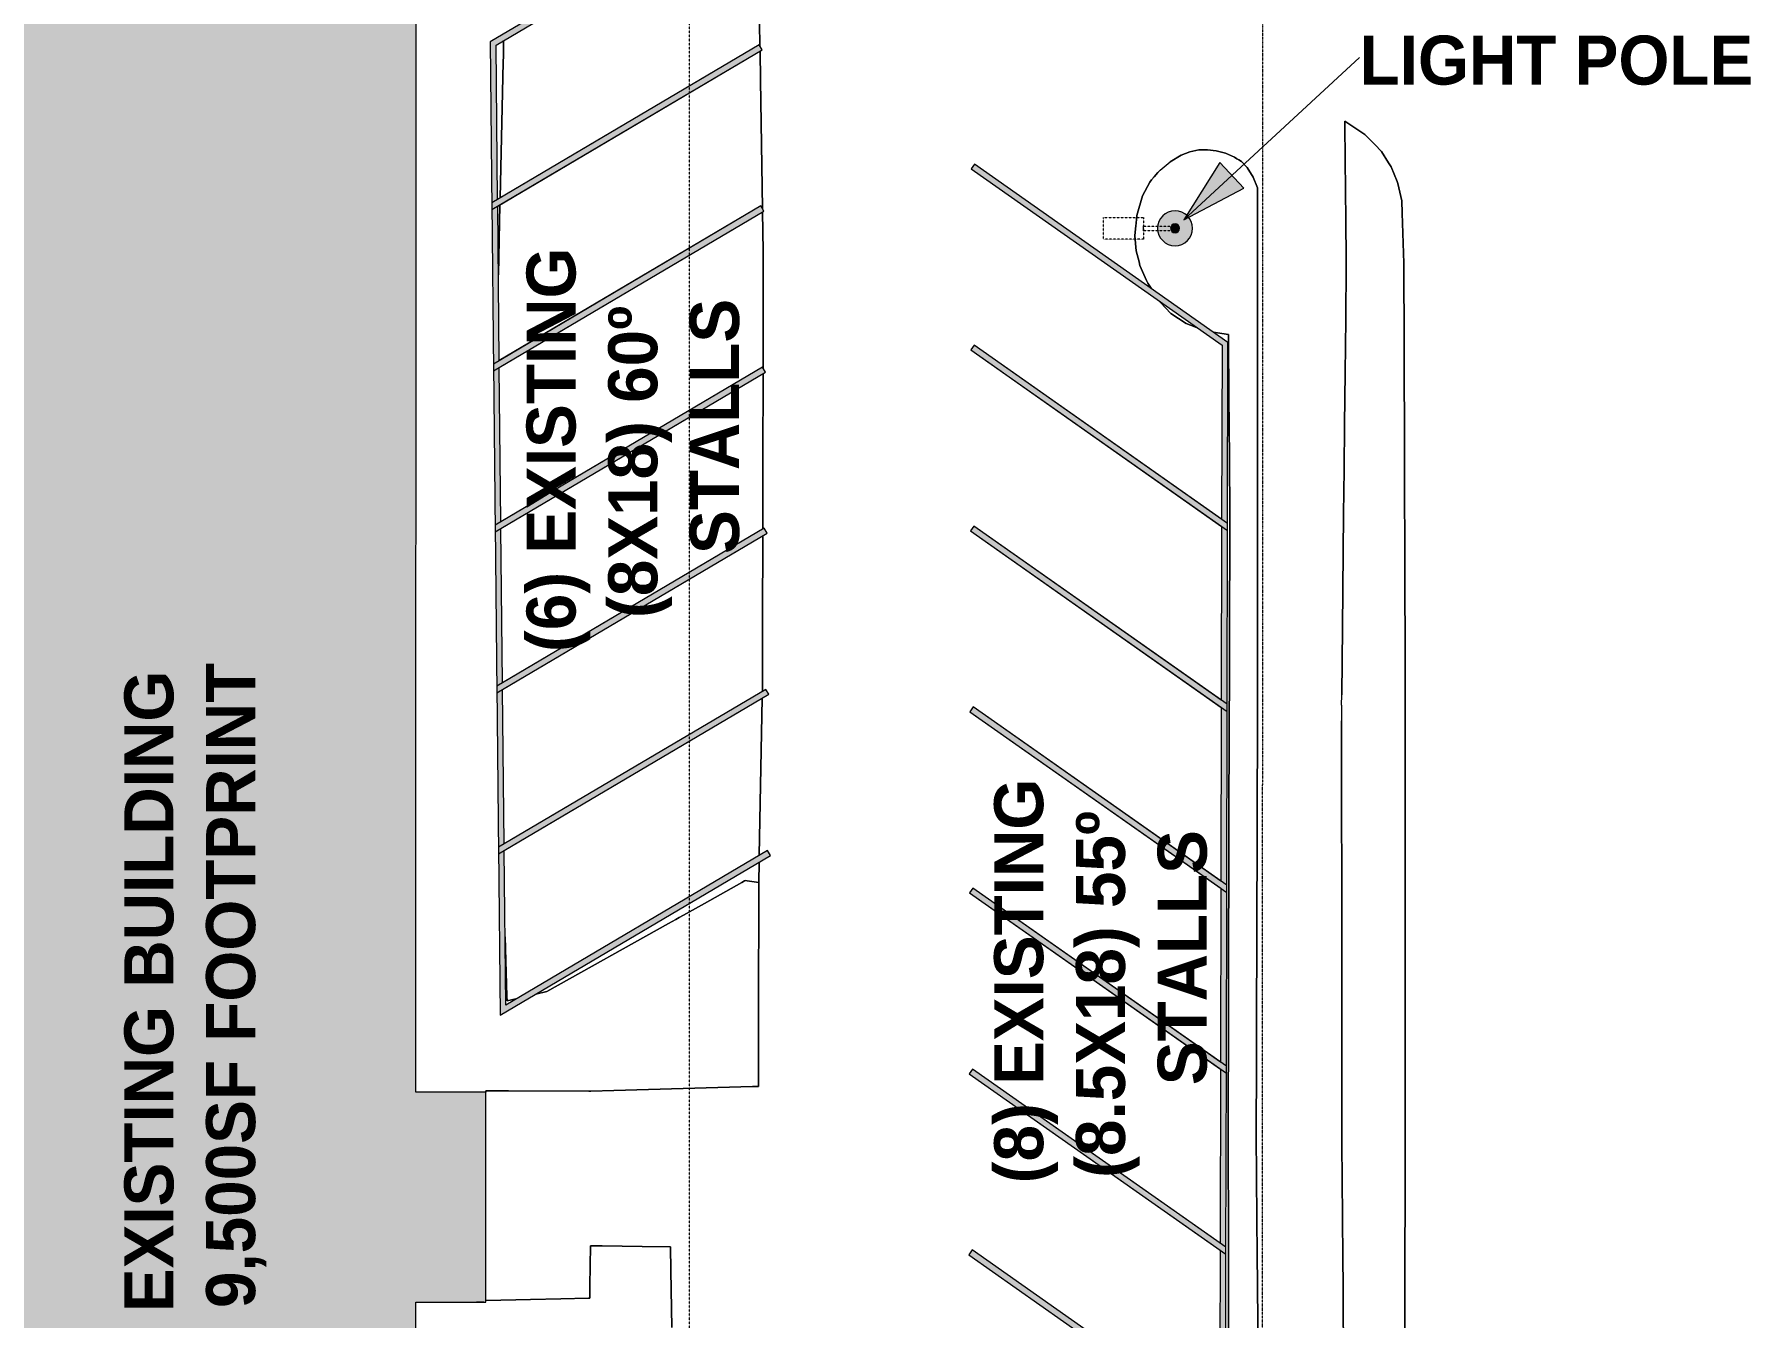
# Model space of a CAD drawing. Header units: inches. Extents: x -5728 to 634, y 9881 to 15115.
# Drawn here: x -1380 to -199, y 11198 to 12081 of the extents above; entities that cross this region are included whole.
import ezdxf

# ---------------------------------------------------------------- set-up
doc = ezdxf.new("R2010")
doc.units = ezdxf.units.IN
doc.header["$MEASUREMENT"] = 0
for name, pattern in [('Aligning Line 1_8_', [0.25, 0.125, -0.125]), ('Dash_2_', [0.25, 0.125, -0.125]), ('Double Dash 3_8_', [1, 0.375, -0.125, 0.125, -0.125, 0.125, -0.125])]:
    doc.linetypes.add(name, pattern=pattern)
for name, color, linetype, lineweight in [('A-ROOF', 132, 'Continuous', 9), ('C-PRKG', 3, 'Continuous', 9), ('C-PRKG-IDEN', 70, 'Continuous', 9), ('C-PROP-LINE', 91, 'Double Dash 3_8_', 9), ('C-TOPO', 7, 'Continuous', 9), ('E-LITE-EQPM', 33, 'Continuous', 9), ('E-LITE-EQPM-HDLN', 30, 'Dash_2_', 9), ('G-ANNO-SYMB', 111, 'Aligning Line 1_8_', 9), ('G-ANNO-TEXT', 231, 'Continuous', 9)]:
    doc.layers.add(name, color=color, linetype=linetype, lineweight=lineweight)
doc.styles.add('Century Gothic_B', font='', dxfattribs={"height": 33.75})
doc.styles.get('Century Gothic_B').set_extended_font_data('Century Gothic', bold=True)

# ---------------------------------------------------------------- blocks, each defined once
blk = doc.blocks.new('Walls 1 - Walls 1-1277454-SITE PLAN')
at = {"layer": 'A-ROOF'}
blk.add_hatch(color=254, dxfattribs=at).paths.add_polyline_path([(-1117.1, 10379.2), (-1117, 11208.4), (-1069, 11208.4), (-1069, 11353), (-1117, 11353), (-1116.8, 12482.2), (-2175.1, 12482.3), (-2175.2, 12169.9), (-1958, 12169), (-1956.8, 11915.8), (-1585.5, 11918.8), (-1585.5, 11790.1), (-1578.7, 11790.1), (-1577.8, 11774.1), (-1577.8, 10643), (-1938.6, 10642.4), (-1938.6, 10381.4), (-1197.1, 10379.4)], flags=0)
for p, q in [((-1117, 11353), (-1116.8, 12482.2)), ((-1069, 11353), (-1117, 11353)), ((-1069, 11208.4), (-1069, 11353)), ((-1117.1, 10379.2), (-1117, 11208.4)), ((-1117, 11208.4), (-1069, 11208.4))]:
    blk.add_line(p, q, dxfattribs=at)
blk = doc.blocks.new('321723 - Pavement Markings - Parking - Angled - EXISTING _8_5X18_ 55º-1524277-SITE PLAN')
at = {"layer": 'C-PRKG'}
h = blk.add_hatch(color=254, dxfattribs=at)
h.paths.add_polyline_path([(0, 0), (124.6, 0.2), (127.3, 4), (7.7, 4), (127.2, 174.6), (123.9, 176.9), (0.6, 0.9)], flags=0)
h.paths.add_polyline_path([(132.2, 4), (251.7, 174.6), (248.4, 176.9), (157.8, 42.1)], flags=0)
h.paths.add_polyline_path([(129.4, 0), (132.2, 4), (128.4, 2), (129.4, 0)], flags=0)
h = blk.add_hatch(color=254, dxfattribs=at)
h.paths.add_polyline_path([(124.5, 0), (124.8, 0.2), (129.4, 0), (128.4, 2), (132.2, 4), (248.2, 176.7), (125.3, 1.2)], flags=0)
h.paths.add_polyline_path([(129.4, 0), (249.1, 0.2), (251.8, 4), (132.2, 4), (129.4, 0)], flags=0)
h.paths.add_polyline_path([(256.7, 4), (376.2, 174.6), (372.9, 176.9), (314.4, 89.9)], flags=0)
h.paths.add_polyline_path([(252.9, 2), (253.9, 0), (256.7, 4)], flags=0)
h = blk.add_hatch(color=254, dxfattribs=at)
h.paths.add_polyline_path([(249, 0), (253.9, 0), (252.9, 2), (256.7, 4), (372.8, 176.7), (250, 1.4)], flags=0)
h.paths.add_polyline_path([(253.9, 0), (373.7, 0.2), (376.4, 4), (256.7, 4), (253.9, 0)], flags=0)
h.paths.add_polyline_path([(381.2, 4), (500.7, 174.6), (497.4, 176.9), (402.4, 35.4)], flags=0)
h.paths.add_polyline_path([(377.4, 2), (378.4, 0), (381.2, 4)], flags=0)
h = blk.add_hatch(color=254, dxfattribs=at)
h.paths.add_polyline_path([(373.6, 0), (378.4, 0), (377.4, 2), (381.2, 4), (493.6, 171.4), (374.7, 1.7)], flags=0)
h.paths.add_polyline_path([(378.4, 0), (498.2, 0.2), (500.9, 4), (381.2, 4), (378.4, 0)], flags=0)
h.paths.add_polyline_path([(505.8, 4), (625.2, 174.7), (622, 176.9), (512.8, 14.5)], flags=0)
h.paths.add_polyline_path([(503, 0), (505.8, 4), (502, 1.9), (503, 0)], flags=0)
h = blk.add_hatch(color=254, dxfattribs=at)
h.paths.add_polyline_path([(498.1, 0), (498.4, 0.2), (503, 0), (501.9, 2), (505.8, 4), (622, 176.9), (499.4, 1.9)], flags=0)
h.paths.add_polyline_path([(503, 0), (622.7, 0.2), (625.4, 4), (505.8, 4), (503, 0)], flags=0)
h.paths.add_polyline_path([(630.3, 4), (749.8, 174.6), (746.5, 176.9), (648.5, 31.1)], flags=0)
h.paths.add_polyline_path([(626.4, 2), (627.5, 0), (630.3, 4), (626.8, 2.2)], flags=0)
h = blk.add_hatch(color=254, dxfattribs=at)
h.paths.add_polyline_path([(622.6, 0), (627.5, 0), (626.4, 2), (630.3, 4), (746.5, 176.9), (624.1, 2.2)], flags=0)
h.paths.add_polyline_path([(627.5, 0), (747.2, 0.2), (749.7, 4), (630.3, 4), (627.5, 0)], flags=0)
h.paths.add_polyline_path([(754.8, 4), (874.3, 174.6), (871, 176.9), (764.2, 18.1)], flags=0)
h.paths.add_polyline_path([(751, 2), (752, 0), (754.8, 4), (751.8, 2.4)], flags=0)
h = blk.add_hatch(color=254, dxfattribs=at)
h.paths.add_polyline_path([(747.1, 0), (752, 0), (751, 2), (754.8, 4), (870.8, 176.7), (748.5, 1.9)], flags=0)
h.paths.add_polyline_path([(752, 0), (871.7, 0.2), (874.4, 4), (754.8, 4), (752, 0)], flags=0)
h.paths.add_polyline_path([(879.3, 4), (998.8, 174.6), (995.5, 176.9), (880.2, 5.4)], flags=0)
h.paths.add_polyline_path([(876.5, 0), (879.3, 4), (875.5, 2), (876.5, 0)], flags=0)
h = blk.add_hatch(color=254, dxfattribs=at)
h.paths.add_polyline_path([(871.6, 0), (871.9, 0.2), (876.5, 0), (875.5, 2), (879.3, 4), (991.4, 171), (873.5, 2.7)], flags=0)
h.paths.add_polyline_path([(876.5, 0), (1001, 0), (1123.3, 174.6), (1120, 176.9), (999, 4), (879.3, 4), (876.5, 0)], flags=0)
for p, q in [((123.9, 176.9), (0, 0)), ((7.7, 4), (127.2, 174.6)), ((127.2, 174.6), (123.9, 176.9)), ((248.4, 176.9), (124.5, 0)), ((248.4, 176.9), (127.3, 4)), ((129.4, 0), (251.7, 174.6)), ((132.2, 4), (251.7, 174.6)), ((251.7, 174.6), (248.4, 176.9)), ((251.7, 174.6), (248.4, 176.9)), ((372.9, 176.9), (249, 0)), ((372.9, 176.9), (251.8, 4)), ((253.9, 0), (376.2, 174.6)), ((256.7, 4), (376.2, 174.6)), ((376.2, 174.6), (372.9, 176.9)), ((376.2, 174.6), (372.9, 176.9)), ((497.4, 176.9), (373.6, 0)), ((497.4, 176.9), (376.4, 4)), ((378.4, 0), (500.7, 174.6)), ((381.2, 4), (500.7, 174.6)), ((500.7, 174.6), (497.4, 176.9)), ((500.7, 174.6), (497.4, 176.9)), ((622, 176.9), (498.1, 0)), ((622, 176.9), (500.9, 4)), ((503, 0), (625.2, 174.6)), ((505.8, 4), (625.2, 174.6)), ((625.2, 174.6), (622, 176.9)), ((625.2, 174.6), (622, 176.9)), ((746.5, 176.9), (622.6, 0)), ((746.5, 176.9), (625.4, 4)), ((627.5, 0), (749.8, 174.6)), ((630.3, 4), (749.8, 174.6)), ((749.8, 174.6), (746.5, 176.9)), ((749.8, 174.6), (746.5, 176.9)), ((871, 176.9), (747.1, 0)), ((871, 176.9), (749.9, 4)), ((752, 0), (874.3, 174.6)), ((754.8, 4), (874.3, 174.6)), ((874.3, 174.6), (871, 176.9)), ((874.3, 174.6), (871, 176.9)), ((995.5, 176.9), (871.6, 0)), ((995.5, 176.9), (874.4, 4)), ((876.5, 0), (998.8, 174.6)), ((879.3, 4), (998.8, 174.6)), ((998.8, 174.6), (995.5, 176.9)), ((998.8, 174.6), (995.5, 176.9)), ((1120, 176.9), (999, 4)), ((1001, 0), (1123.3, 174.6)), ((1123.3, 174.6), (1120, 176.9)), ((127.3, 4), (7.7, 4)), ((251.8, 4), (132.2, 4)), ((376.4, 4), (256.7, 4)), ((500.9, 4), (381.2, 4)), ((625.4, 4), (505.8, 4)), ((749.9, 4), (630.3, 4)), ((874.4, 4), (754.8, 4)), ((999, 4), (879.3, 4)), ((0, 0), (129.4, 0)), ((124.5, 0), (253.9, 0)), ((249, 0), (378.4, 0)), ((373.6, 0), (503, 0)), ((498.1, 0), (627.5, 0)), ((622.6, 0), (752, 0)), ((747.1, 0), (876.5, 0)), ((871.6, 0), (1001, 0))]:
    blk.add_line(p, q, dxfattribs=at)
blk = doc.blocks.new('321723 - Pavement Markings - Parking - Angled - EXISTING _8X18_ 60º-1528675-SITE PLAN')
at = {"layer": 'C-PRKG'}
h = blk.add_hatch(color=254, dxfattribs=at)
h.paths.add_polyline_path([(0, 0), (108, -187.1), (111.5, -185.1), (6.9, -4), (113.1, -4), (110.9, 0), (3.3, 0)], flags=0)
h.paths.add_polyline_path([(114.3, -2), (117.8, -4), (115.4, 0), (114.8, -1.2)], flags=0)
h.paths.add_polyline_path([(117.8, -4), (218.9, -187.1), (222.3, -185.1), (138.8, -40.4)], flags=0)
h = blk.add_hatch(color=254, dxfattribs=at)
h.paths.add_polyline_path([(110.9, 0), (215.1, -180.2), (117.8, -4), (114.3, -2), (115.5, 0), (113.2, 0)], flags=0)
h.paths.add_polyline_path([(115.5, 0), (117.8, -4), (224, -4), (221.7, 0), (119.9, 0)], flags=0)
h.paths.add_polyline_path([(225.2, -2), (228.6, -4), (226.3, 0), (225.7, -1)], flags=0)
h.paths.add_polyline_path([(228.6, -4), (329.7, -187.1), (333.2, -185.1), (229.7, -5.8)], flags=0)
h = blk.add_hatch(color=254, dxfattribs=at)
h.paths.add_polyline_path([(221.7, 0), (326.5, -181.3), (228.6, -4), (225.2, -2), (226.3, 0), (224.1, 0)], flags=0)
h.paths.add_polyline_path([(226.3, 0), (228.6, -4), (334.8, -4), (332.6, 0), (227.4, 0)], flags=0)
h.paths.add_polyline_path([(336, -2), (339.5, -4), (337.1, 0), (336.6, -1)], flags=0)
h.paths.add_polyline_path([(339.5, -4), (440.6, -187.1), (444, -185.1), (364.5, -47.4)], flags=0)
h = blk.add_hatch(color=254, dxfattribs=at)
h.paths.add_polyline_path([(332.6, 0), (439.6, -185.3), (339.5, -4), (336, -2), (337.2, 0), (334.9, 0)], flags=0)
h.paths.add_polyline_path([(337.2, 0), (339.5, -4), (445.7, -4), (443.4, 0), (420.5, 0)], flags=0)
h.paths.add_polyline_path([(446.9, -2), (450.3, -4), (448, 0), (446.9, -1.9)], flags=0)
h.paths.add_polyline_path([(450.3, -4), (551.4, -187.1), (554.9, -185.1), (476, -48.5)], flags=0)
h = blk.add_hatch(color=254, dxfattribs=at)
h.paths.add_polyline_path([(443.4, 0), (550.8, -185.9), (450.3, -4), (446.9, -1.9), (448, 0), (445.8, 0)], flags=0)
h.paths.add_polyline_path([(558.9, 0), (557.7, -2), (561.2, -4), (558.9, 0)], flags=0)
h.paths.add_polyline_path([(554.3, 0), (554.5, -0.2), (556.6, 0)], flags=0)
h.paths.add_polyline_path([(448, 0), (450.3, -4), (556.5, -4), (554.3, 0), (513, 0)], flags=0)
h.paths.add_polyline_path([(561.2, -4), (662.3, -187.1), (665.7, -185.1), (562.2, -5.8)], flags=0)
h = blk.add_hatch(color=254, dxfattribs=at)
h.paths.add_polyline_path([(554.3, 0), (662.3, -187.1), (561.2, -4), (557.7, -2), (558.9, 0), (554.5, -0.2)], flags=0)
h.paths.add_polyline_path([(558.9, 0), (561.2, -4), (667.4, -4), (773.1, -187.1), (776.6, -185.1), (669.7, 0), (653.2, 0)], flags=0)
for p, q in [((0, 0), (108, -187.1)), ((115.5, 0), (0, 0)), ((110.9, 0), (218.9, -187.1)), ((226.3, 0), (110.9, 0)), ((222.3, -185.1), (115.5, 0)), ((221.7, 0), (329.7, -187.1)), ((337.2, 0), (221.7, 0)), ((333.2, -185.1), (226.3, 0)), ((332.6, 0), (440.6, -187.1)), ((448, 0), (332.6, 0)), ((444, -185.1), (337.2, 0)), ((443.4, 0), (551.4, -187.1)), ((558.9, 0), (443.4, 0)), ((554.9, -185.1), (448, 0)), ((554.3, 0), (662.3, -187.1)), ((669.7, 0), (554.3, 0)), ((665.7, -185.1), (558.9, 0)), ((776.6, -185.1), (669.7, 0)), ((111.5, -185.1), (6.9, -4)), ((6.9, -4), (113.2, -4)), ((113.2, -4), (218.9, -187.1)), ((222.3, -185.1), (117.8, -4)), ((117.8, -4), (224, -4)), ((224, -4), (329.7, -187.1)), ((333.2, -185.1), (228.6, -4)), ((228.6, -4), (334.9, -4)), ((334.9, -4), (440.6, -187.1)), ((444, -185.1), (339.5, -4)), ((339.5, -4), (445.7, -4)), ((445.7, -4), (551.4, -187.1)), ((554.9, -185.1), (450.3, -4)), ((450.3, -4), (556.6, -4)), ((556.6, -4), (662.3, -187.1)), ((665.7, -185.1), (561.2, -4)), ((561.2, -4), (667.4, -4)), ((667.4, -4), (773.1, -187.1)), ((108, -187.1), (111.5, -185.1)), ((218.9, -187.1), (222.3, -185.1)), ((218.9, -187.1), (222.3, -185.1)), ((329.7, -187.1), (333.2, -185.1)), ((329.7, -187.1), (333.2, -185.1)), ((440.6, -187.1), (444, -185.1)), ((440.6, -187.1), (444, -185.1)), ((551.4, -187.1), (554.9, -185.1)), ((551.4, -187.1), (554.9, -185.1)), ((662.3, -187.1), (665.7, -185.1)), ((662.3, -187.1), (665.7, -185.1)), ((773.1, -187.1), (776.6, -185.1))]:
    blk.add_line(p, q, dxfattribs=at)
blk = doc.blocks.new('265613 - Lighting Poles and Standards - Parking Lot - Generic - 265613 - Lighting Poles and Standards - Parking Lot - Generic-V10-SITE PLAN')
at = {"layer": 'E-LITE-EQPM'}
h = blk.add_hatch(color=256, dxfattribs=at)
h.paths.add_polyline_path([(-12, -32.4), (-11.8, -34.8), (-11.1, -37), (-10, -39.1), (-8.5, -40.9), (-6.7, -42.4), (-4.6, -43.5), (-2.4, -44.2), (0, -44.4), (2.3, -44.2), (4.5, -43.5), (6.6, -42.4), (8.4, -40.9), (9.9, -39.1), (11, -37), (11.7, -34.8), (12, -32.4), (11.7, -30.1), (11, -27.8), (9.9, -25.8), (8.4, -24), (6.5, -22.4), (4.5, -21.4), (2.3, -20.7), (0, -20.4), (-2.4, -20.7), (-4.8, -21.5), (-6.7, -22.5), (-8.5, -24), (-10, -25.8), (-11.3, -28.4), (-11.8, -30.3), (-11.9, -31.1)], flags=0)
h.paths.add_polyline_path([(-3, -32.4), (-2.9, -31.7), (-2.6, -30.9), (-2.2, -30.3), (-1.5, -29.8), (-0.8, -29.5), (0, -29.4), (0.8, -29.6), (1.5, -29.8), (2.1, -30.3), (2.6, -30.9), (2.9, -31.7), (3, -32.4), (2.9, -33.2), (2.6, -33.9), (1.8, -34.8), (1.5, -35), (0.7, -35.3), (0, -35.4), (-0.8, -35.3), (-1.9, -34.8), (-2.2, -34.6), (-2.6, -33.9), (-2.9, -33.2)], flags=0)
blk.add_hatch(color=256, dxfattribs=at).paths.add_polyline_path([(-3, -32.4), (-2.9, -33.2), (-2.6, -33.9), (-1.9, -34.8), (-1.5, -35), (-0.8, -35.3), (0, -35.4), (0.7, -35.3), (1.8, -34.8), (2.1, -34.6), (2.6, -33.9), (2.9, -33.2), (3, -32.4), (2.9, -31.7), (2.6, -30.9), (2.1, -30.3), (1.5, -29.8), (0.7, -29.5), (0, -29.4), (-0.8, -29.5), (-1.6, -29.8), (-2.2, -30.3), (-2.7, -31), (-2.9, -31.7)], flags=0)
blk.add_line((-1.7, -10.7), (1.6, -10.7), dxfattribs=at)
for radius, start, end in [(12, 360, 180), (12, 180, 360), (3, 360, 180), (3, 180, 360)]:
    blk.add_arc((0, -32.4), radius, start, end, dxfattribs=at)
at = {"layer": 'E-LITE-EQPM-HDLN'}
for p, q in [((-7.5, -10.7), (-7.5, 16.9)), ((-7.5, 16.9), (7.4, 16.9)), ((7.4, 16.9), (7.4, -10.7)), ((7.4, -10.7), (-7.5, -10.7)), ((-1.5, -10.7), (-1.5, -29.8)), ((1.5, -10.7), (1.5, -29.8))]:
    blk.add_line(p, q, dxfattribs=at)
blk = doc.blocks.new('Family - ___-1416994-SITE PLAN')
at = {"layer": 'C-PROP-LINE'}
blk.add_line((-534.6, 10205.4), (-534.1, 14245.7), dxfattribs=at)

msp = doc.modelspace()

# ---------------------------------------------------------------- hatches: boundary and pattern name
at = {"layer": 'G-ANNO-TEXT'}
msp.add_hatch(color=256, dxfattribs=at).paths.add_polyline_path([(-588.68319, 11953.18255), (-547.43671, 11974.84164), (-563.79223, 11992.56312)], flags=0)

# ---------------------------------------------------------------- linework, layer by layer
at = {"layer": 'C-TOPO'}
for p, q in [((-880.76724, 12104.80518), (-880.28968, 12072.53501)), ((-880.28968, 12072.53501), (-880.76724, 12104.80518)), ((-1056.82782, 12065.84766), (-1056.7836, 12068.93774)), ((-1056.7836, 12068.93774), (-1056.82782, 12065.84766)), ((-1056.7836, 12068.93774), (-1056.6772, 12076.37008)), ((-1056.6772, 12076.37008), (-1056.7836, 12068.93774)), ((-880.23941, 12069.13863), (-879.94281, 12049.09644)), ((-879.94281, 12049.09644), (-880.23941, 12069.13863)), ((-1059.05196, 11968.09841), (-1056.89099, 12061.43701)), ((-1056.89099, 12061.43701), (-1059.05196, 11968.09841)), ((-1056.89099, 12061.43701), (-1056.82782, 12065.84766)), ((-1056.82782, 12065.84766), (-1056.89099, 12061.43701)), ((-879.94281, 12049.09644), (-878.63608, 11960.80699)), ((-878.63608, 11960.80699), (-879.94281, 12049.09644)), ((-464.11931, 12011.88867), (-477.98424, 12020.85352)), ((-477.98424, 12020.85352), (-477.92725, 12013.88013)), ((-477.92725, 12013.88013), (-477.98424, 12020.85352)), ((-477.98424, 12020.85352), (-464.11931, 12011.88867)), ((-477.92725, 12013.88013), (-477.76396, 11999.23682)), ((-477.76396, 11999.23682), (-477.92725, 12013.88013)), ((-460.41577, 12008.03027), (-464.11931, 12011.88867)), ((-464.11931, 12011.88867), (-460.41577, 12008.03027)), ((-584.64835, 11999.89233), (-590.56723, 11997.48999)), ((-590.56723, 11997.48999), (-584.64835, 11999.89233)), ((-578.38669, 12001.15503), (-584.64835, 11999.89233)), ((-584.64835, 11999.89233), (-578.38669, 12001.15503)), ((-574.82231, 12001.26123), (-578.38669, 12001.15503)), ((-578.38669, 12001.15503), (-574.82231, 12001.26123)), ((-573.71915, 12001.29419), (-574.82231, 12001.26123)), ((-574.82231, 12001.26123), (-573.71915, 12001.29419)), ((-572.36732, 12001.33521), (-573.71915, 12001.29419)), ((-573.71915, 12001.29419), (-572.36732, 12001.33521)), ((-566.38994, 12000.60205), (-572.36732, 12001.33521)), ((-572.36732, 12001.33521), (-566.38994, 12000.60205)), ((-559.93011, 11998.84204), (-566.38994, 12000.60205)), ((-566.38994, 12000.60205), (-559.93011, 11998.84204)), ((-553.76958, 11996.21997), (-559.93011, 11998.84204)), ((-559.93011, 11998.84204), (-553.76958, 11996.21997)), ((-477.76396, 11999.23682), (-477.42581, 11968.91235)), ((-477.42581, 11968.91235), (-477.76396, 11999.23682)), ((-457.35722, 12004.84424), (-460.41577, 12008.03027)), ((-460.41577, 12008.03027), (-457.35722, 12004.84424)), ((-452.6851, 11999.97729), (-457.35722, 12004.84424)), ((-457.35722, 12004.84424), (-452.6851, 11999.97729)), ((-447.88271, 11992.36157), (-452.6851, 11999.97729)), ((-452.6851, 11999.97729), (-447.88271, 11992.36157)), ((-605.04657, 11987.31665), (-606.49132, 11985.63428)), ((-605.04657, 11987.31665), (-606.49132, 11985.63428)), ((-605.04657, 11987.31665), (-598.14738, 11992.88818)), ((-605.04657, 11987.31665), (-598.14738, 11992.88818)), ((-590.56723, 11997.48999), (-598.14738, 11992.88818)), ((-598.14738, 11992.88818), (-590.56723, 11997.48999)), ((-552.09366, 11995.12134), (-553.76958, 11996.21997)), ((-553.76958, 11996.21997), (-552.09366, 11995.12134)), ((-550.92604, 11994.35522), (-552.09366, 11995.12134)), ((-552.09366, 11995.12134), (-550.92604, 11994.35522)), ((-549.01442, 11993.10205), (-550.92604, 11994.35522)), ((-550.92604, 11994.35522), (-549.01442, 11993.10205)), ((-545.05238, 11989.02319), (-549.01442, 11993.10205)), ((-549.01442, 11993.10205), (-545.05238, 11989.02319)), ((-540.87978, 11982.40723), (-545.05238, 11989.02319)), ((-545.05238, 11989.02319), (-540.87978, 11982.40723)), ((-446.1107, 11989.552), (-447.88271, 11992.36157)), ((-447.88271, 11992.36157), (-446.1107, 11989.552)), ((-441.9445, 11979.40869), (-446.1107, 11989.552)), ((-446.1107, 11989.552), (-441.9445, 11979.40869)), ((-612.10524, 11979.09595), (-617.10054, 11969.48071)), ((-617.10054, 11969.48071), (-612.10524, 11979.09595)), ((-610.88402, 11980.51831), (-612.10524, 11979.09595)), ((-612.10524, 11979.09595), (-610.88402, 11980.51831)), ((-609.09398, 11982.60278), (-610.88402, 11980.51831)), ((-610.88402, 11980.51831), (-609.09398, 11982.60278)), ((-606.49132, 11985.63428), (-609.09398, 11982.60278)), ((-609.09398, 11982.60278), (-606.49132, 11985.63428)), ((-538.08284, 11975.10205), (-540.87978, 11982.40723)), ((-540.87978, 11982.40723), (-538.08284, 11975.10205)), ((-538.06398, 11969.45068), (-538.08284, 11975.10205)), ((-538.08284, 11975.10205), (-538.06398, 11969.45068)), ((-441.42773, 11978.15039), (-441.9445, 11979.40869)), ((-441.9445, 11979.40869), (-441.42773, 11978.15039)), ((-438.77586, 11966.11377), (-441.42773, 11978.15039)), ((-441.42773, 11978.15039), (-438.77586, 11966.11377)), ((-1060.27841, 11915.12436), (-1059.16103, 11963.3875)), ((-1059.16103, 11963.3875), (-1060.27841, 11915.12436)), ((-617.10054, 11969.48071), (-620.91376, 11955.9917)), ((-620.91376, 11955.9917), (-617.10054, 11969.48071)), ((-538.06146, 11968.69263), (-538.06398, 11969.45068)), ((-538.06398, 11969.45068), (-538.06146, 11968.69263)), ((-538.05464, 11966.64624), (-538.06146, 11968.69263)), ((-538.06146, 11968.69263), (-538.05464, 11966.64624)), ((-537.93471, 11930.68652), (-538.05464, 11966.64624)), ((-538.05464, 11966.64624), (-537.93471, 11930.68652)), ((-477.42581, 11968.91235), (-477.29732, 11957.39209)), ((-477.29732, 11957.39209), (-477.42581, 11968.91235)), ((-438.48587, 11957.7627), (-438.77586, 11966.11377)), ((-438.77586, 11966.11377), (-438.48587, 11957.7627)), ((-878.60328, 11958.59114), (-878.20367, 11931.5918)), ((-878.20367, 11931.5918), (-878.60328, 11958.59114)), ((-621.44714, 11950.59888), (-621.58237, 11949.23218)), ((-621.58237, 11949.23218), (-621.44714, 11950.59888)), ((-621.35733, 11951.50708), (-621.44714, 11950.59888)), ((-621.44714, 11950.59888), (-621.35733, 11951.50708)), ((-621.22417, 11952.85327), (-621.35733, 11951.50708)), ((-621.35733, 11951.50708), (-621.22417, 11952.85327)), ((-620.91376, 11955.9917), (-621.22417, 11952.85327)), ((-621.22417, 11952.85327), (-620.91376, 11955.9917)), ((-477.29732, 11957.39209), (-476.89609, 11921.41333)), ((-476.89609, 11921.41333), (-477.29732, 11957.39209)), ((-437.28525, 11923.18872), (-438.48587, 11957.7627)), ((-438.48587, 11957.7627), (-437.28525, 11923.18872)), ((-621.58237, 11949.23218), (-622.29341, 11942.04272)), ((-622.29341, 11942.04272), (-621.58237, 11949.23218)), ((-622.29341, 11942.04272), (-621.47374, 11931.74048)), ((-621.47374, 11931.74048), (-622.29341, 11942.04272)), ((-878.20367, 11931.5918), (-878.0094, 11918.46167)), ((-878.0094, 11918.46167), (-878.20367, 11931.5918)), ((-621.47374, 11931.74048), (-619.48654, 11924.22363)), ((-619.48654, 11924.22363), (-621.47374, 11931.74048)), ((-537.90216, 11920.927), (-537.93471, 11930.68652)), ((-537.93471, 11930.68652), (-537.90216, 11920.927)), ((-878.0094, 11918.46167), (-878.04895, 11897.96338)), ((-878.04895, 11897.96338), (-878.0094, 11918.46167)), ((-619.48654, 11924.22363), (-618.83253, 11921.74951)), ((-618.83253, 11921.74951), (-619.48654, 11924.22363)), ((-618.83253, 11921.74951), (-614.26282, 11911.41357)), ((-614.26282, 11911.41357), (-618.83253, 11921.74951)), ((-537.90628, 11913.75073), (-537.90216, 11920.927)), ((-537.90216, 11920.927), (-537.90628, 11913.75073)), ((-476.93619, 11917.64648), (-477.05205, 11906.7627)), ((-477.05205, 11906.7627), (-476.93619, 11917.64648)), ((-476.89609, 11921.41333), (-476.93619, 11917.64648)), ((-476.93619, 11917.64648), (-476.89609, 11921.41333)), ((-437.11116, 11867.58179), (-437.28525, 11923.18872)), ((-437.28525, 11923.18872), (-437.11116, 11867.58179)), ((-614.26282, 11911.41357), (-613.37938, 11909.41553)), ((-613.37938, 11909.41553), (-614.26282, 11911.41357)), ((-613.37938, 11909.41553), (-612.51357, 11908.01294)), ((-612.51357, 11908.01294), (-613.37938, 11909.41553)), ((-612.51357, 11908.01294), (-611.23916, 11905.94796)), ((-611.23916, 11905.94796), (-612.51357, 11908.01294)), ((-537.9185, 11892.66357), (-537.90829, 11910.30542)), ((-537.90829, 11910.30542), (-537.9185, 11892.66357)), ((-537.90829, 11910.30542), (-537.9071, 11912.3335)), ((-537.9071, 11912.3335), (-537.90829, 11910.30542)), ((-537.9071, 11912.3335), (-537.90628, 11913.75073)), ((-537.90628, 11913.75073), (-537.9071, 11912.3335)), ((-477.05205, 11906.7627), (-477.1246, 11899.94604)), ((-477.1246, 11899.94604), (-477.05205, 11906.7627)), ((-878.04895, 11897.96338), (-878.07971, 11882.02808)), ((-878.07971, 11882.02808), (-878.04895, 11897.96338)), ((-605.35743, 11896.92165), (-604.79082, 11896.30737)), ((-604.79082, 11896.30737), (-605.35743, 11896.92165)), ((-604.79082, 11896.30737), (-597.68889, 11888.60815)), ((-597.68889, 11888.60815), (-604.79082, 11896.30737)), ((-537.93256, 11868.34937), (-537.9185, 11892.66357)), ((-537.9185, 11892.66357), (-537.93256, 11868.34937)), ((-477.1246, 11899.94604), (-477.28954, 11884.45093)), ((-477.28954, 11884.45093), (-477.1246, 11899.94604)), ((-878.07971, 11882.02808), (-878.13952, 11851.03659)), ((-878.13952, 11851.03659), (-878.07971, 11882.02808)), ((-597.68889, 11888.60815), (-587.05696, 11881.66992)), ((-587.05696, 11881.66992), (-597.68889, 11888.60815)), ((-587.05696, 11881.66992), (-579.96768, 11879.06663)), ((-579.96768, 11879.06663), (-587.05696, 11881.66992)), ((-477.28954, 11884.45093), (-477.68037, 11847.73389)), ((-477.68037, 11847.73389), (-477.28954, 11884.45093)), ((-568.37623, 11875.80515), (-558.01781, 11874.271)), ((-558.01781, 11874.271), (-568.37623, 11875.80515)), ((-558.01781, 11874.271), (-557.95505, 11866.58496)), ((-557.95505, 11866.58496), (-558.01781, 11874.271)), ((-537.95265, 11833.57104), (-537.93256, 11868.34937)), ((-537.93256, 11868.34937), (-537.95265, 11833.57104)), ((-557.95505, 11866.58496), (-557.69508, 11834.75757)), ((-557.69508, 11834.75757), (-557.95505, 11866.58496)), ((-437.05435, 11849.43677), (-437.11116, 11867.58179)), ((-437.11116, 11867.58179), (-437.05435, 11849.43677)), ((-878.14664, 11847.34652), (-878.26099, 11788.09644)), ((-878.26099, 11788.09644), (-878.14664, 11847.34652)), ((-477.68037, 11847.73389), (-478.0589, 11812.17554)), ((-478.0589, 11812.17554), (-477.68037, 11847.73389)), ((-436.92014, 11806.58276), (-437.05435, 11849.43677)), ((-437.05435, 11849.43677), (-436.92014, 11806.58276)), ((-557.69508, 11834.75757), (-557.66634, 11831.23755)), ((-557.66634, 11831.23755), (-557.69508, 11834.75757)), ((-537.95998, 11820.85474), (-537.95265, 11833.57104)), ((-537.95265, 11833.57104), (-537.95998, 11820.85474)), ((-557.66634, 11831.23755), (-557.32498, 11789.44043)), ((-557.32498, 11789.44043), (-557.66634, 11831.23755)), ((-537.96039, 11820.16992), (-537.95998, 11820.85474)), ((-537.95998, 11820.85474), (-537.96039, 11820.16992)), ((-537.98877, 11771.03247), (-537.96039, 11820.16992)), ((-537.96039, 11820.16992), (-537.98877, 11771.03247)), ((-478.0589, 11812.17554), (-478.39046, 11781.02856)), ((-478.39046, 11781.02856), (-478.0589, 11812.17554)), ((-436.75264, 11753.08521), (-436.92014, 11806.58276)), ((-436.92014, 11806.58276), (-436.75264, 11753.08521)), ((-878.26099, 11788.09644), (-878.31546, 11759.85352)), ((-878.31546, 11759.85352), (-878.26099, 11788.09644)), ((-557.32498, 11789.44043), (-556.99942, 11749.57324)), ((-556.99942, 11749.57324), (-557.32498, 11789.44043)), ((-478.39046, 11781.02856), (-478.71254, 11750.76855)), ((-478.71254, 11750.76855), (-478.39046, 11781.02856)), ((-538.06554, 11638.23413), (-537.98877, 11771.03247)), ((-537.98877, 11771.03247), (-538.06554, 11638.23413)), ((-878.31546, 11759.85352), (-878.35309, 11740.35641)), ((-878.35309, 11740.35641), (-878.31546, 11759.85352)), ((-478.71254, 11750.76855), (-478.99297, 11724.42627)), ((-478.99297, 11724.42627), (-478.71254, 11750.76855)), ((-436.74074, 11749.2854), (-436.75264, 11753.08521)), ((-436.75264, 11753.08521), (-436.74074, 11749.2854)), ((-556.99942, 11749.57324), (-557.25179, 11659.86182)), ((-557.25179, 11659.86182), (-556.99942, 11749.57324)), ((-436.74028, 11749.13599), (-436.74074, 11749.2854)), ((-436.74074, 11749.2854), (-436.74028, 11749.13599)), ((-436.72728, 11744.98462), (-436.74028, 11749.13599)), ((-436.74028, 11749.13599), (-436.72728, 11744.98462)), ((-436.32436, 11616.30176), (-436.72728, 11744.98462)), ((-436.72728, 11744.98462), (-436.32436, 11616.30176)), ((-878.36207, 11735.70467), (-878.47421, 11677.59961)), ((-878.47421, 11677.59961), (-878.36207, 11735.70467)), ((-478.99297, 11724.42627), (-479.54796, 11672.28735)), ((-479.54796, 11672.28735), (-478.99297, 11724.42627)), ((-878.47421, 11677.59961), (-878.56219, 11632.03125)), ((-878.56219, 11632.03125), (-878.47421, 11677.59961)), ((-479.54796, 11672.28735), (-480.03799, 11626.24951)), ((-480.03799, 11626.24951), (-479.54796, 11672.28735)), ((-557.25179, 11659.86182), (-557.34581, 11626.44067)), ((-557.34581, 11626.44067), (-557.25179, 11659.86182)), ((-878.56219, 11632.03125), (-878.62516, 11628.68108)), ((-878.62516, 11628.68108), (-878.56219, 11632.03125)), ((-538.07053, 11629.60986), (-538.06554, 11638.23413)), ((-538.06554, 11638.23413), (-538.07053, 11629.60986)), ((-878.71348, 11623.98245), (-880.7447, 11515.91382)), ((-880.7447, 11515.91382), (-878.71348, 11623.98245)), ((-557.34581, 11626.44067), (-557.37094, 11617.51025)), ((-557.37094, 11617.51025), (-557.34581, 11626.44067)), ((-538.30815, 11530.68311), (-538.07584, 11620.39966)), ((-538.07584, 11620.39966), (-538.30815, 11530.68311)), ((-538.07584, 11620.39966), (-538.07446, 11622.81299)), ((-538.07446, 11622.81299), (-538.07584, 11620.39966)), ((-538.07446, 11622.81299), (-538.07387, 11623.83984)), ((-538.07387, 11623.83984), (-538.07446, 11622.81299)), ((-538.07387, 11623.83984), (-538.07053, 11629.60986)), ((-538.07053, 11629.60986), (-538.07387, 11623.83984)), ((-480.11481, 11619.03662), (-480.03799, 11626.24951)), ((-480.11481, 11619.03662), (-480.03799, 11626.24951)), ((-557.37094, 11617.51025), (-557.88881, 11433.44312)), ((-557.88881, 11433.44312), (-557.37094, 11617.51025)), ((-480.11481, 11619.03662), (-480.10854, 11608.37549)), ((-480.11481, 11619.03662), (-480.10854, 11608.37549)), ((-480.10854, 11608.37549), (-480.09737, 11589.39258)), ((-480.09737, 11589.39258), (-480.10854, 11608.37549)), ((-436.31525, 11613.39404), (-436.32436, 11616.30176)), ((-436.32436, 11616.30176), (-436.31525, 11613.39404)), ((-436.31854, 11599.93213), (-436.31525, 11613.39404)), ((-436.31525, 11613.39404), (-436.31854, 11599.93213)), ((-436.32925, 11556.04907), (-436.31854, 11599.93213)), ((-436.31854, 11599.93213), (-436.32925, 11556.04907)), ((-480.09737, 11589.39258), (-480.08752, 11572.67139)), ((-480.08752, 11572.67139), (-480.09737, 11589.39258)), ((-480.08752, 11572.67139), (-480.03035, 11475.41821)), ((-480.03035, 11475.41821), (-480.08752, 11572.67139)), ((-436.34193, 11504.02002), (-436.32925, 11556.04907)), ((-436.32925, 11556.04907), (-436.34193, 11504.02002)), ((-538.47739, 11465.33716), (-538.30815, 11530.68311)), ((-538.30815, 11530.68311), (-538.47739, 11465.33716)), ((-880.83301, 11511.21518), (-881.09692, 11497.17407)), ((-881.09692, 11497.17407), (-880.83301, 11511.21518)), ((-436.34303, 11499.53247), (-436.34193, 11504.02002)), ((-436.34193, 11504.02002), (-436.34303, 11499.53247)), ((-892.7135, 11497.16602), (-918.51782, 11482.75415)), ((-918.51782, 11482.75415), (-892.7135, 11497.16602)), ((-890.8288, 11498.21924), (-892.7135, 11497.16602)), ((-892.7135, 11497.16602), (-890.8288, 11498.21924)), ((-890.40775, 11498.45435), (-890.8288, 11498.21924)), ((-890.8288, 11498.21924), (-890.40775, 11498.45435)), ((-889.13571, 11498.2793), (-890.40775, 11498.45435)), ((-890.40775, 11498.45435), (-889.13571, 11498.2793)), ((-881.09692, 11497.17407), (-889.13571, 11498.2793)), ((-889.13571, 11498.2793), (-881.09692, 11497.17407)), ((-881.28323, 11409.81152), (-881.10526, 11493.27612)), ((-881.10526, 11493.27612), (-881.28323, 11409.81152)), ((-881.10526, 11493.27612), (-881.09793, 11496.70679)), ((-881.09793, 11496.70679), (-881.10526, 11493.27612)), ((-881.09793, 11496.70679), (-881.09692, 11497.17407)), ((-881.09692, 11497.17407), (-881.09793, 11496.70679)), ((-436.37531, 11367.271), (-436.34459, 11493.12964)), ((-436.34459, 11493.12964), (-436.37531, 11367.271)), ((-436.34459, 11493.12964), (-436.34358, 11497.36304)), ((-436.34358, 11497.36304), (-436.34459, 11493.12964)), ((-436.34358, 11497.36304), (-436.34326, 11498.63232)), ((-436.34326, 11498.63232), (-436.34358, 11497.36304)), ((-436.34326, 11498.63232), (-436.34322, 11498.81177)), ((-436.34322, 11498.81177), (-436.34326, 11498.63232)), ((-436.34322, 11498.81177), (-436.34303, 11499.53247)), ((-436.34303, 11499.53247), (-436.34322, 11498.81177)), ((-918.51782, 11482.75415), (-932.91193, 11474.71509)), ((-932.91193, 11474.71509), (-918.51782, 11482.75415)), ((-943.31625, 11468.90405), (-1026.99728, 11422.16821)), ((-1026.99728, 11422.16821), (-943.31625, 11468.90405)), ((-938.22153, 11471.74951), (-943.31625, 11468.90405)), ((-943.31625, 11468.90405), (-938.22153, 11471.74951)), ((-935.98444, 11472.99902), (-938.22153, 11471.74951)), ((-938.22153, 11471.74951), (-935.98444, 11472.99902)), ((-932.91193, 11474.71509), (-935.98444, 11472.99902)), ((-935.98444, 11472.99902), (-932.91193, 11474.71509)), ((-480.03035, 11475.41821), (-480.01616, 11451.29004)), ((-480.01616, 11451.29004), (-480.03035, 11475.41821)), ((-1054.34409, 11418.83862), (-1055.62759, 11459.70508)), ((-1055.62759, 11459.70508), (-1054.34409, 11418.83862)), ((-538.53241, 11444.0918), (-538.47739, 11465.33716)), ((-538.47739, 11465.33716), (-538.53241, 11444.0918)), ((-538.55424, 11435.64917), (-538.53241, 11444.0918)), ((-538.53241, 11444.0918), (-538.55424, 11435.64917)), ((-480.01616, 11451.29004), (-479.97995, 11389.73584)), ((-479.97995, 11389.73584), (-480.01616, 11451.29004)), ((-557.89069, 11432.77148), (-557.91115, 11425.50659)), ((-557.91115, 11425.50659), (-557.89069, 11432.77148)), ((-557.88881, 11433.44312), (-557.89069, 11432.77148)), ((-557.89069, 11432.77148), (-557.88881, 11433.44312)), ((-538.5764, 11427.08789), (-538.55424, 11435.64917)), ((-538.55424, 11435.64917), (-538.5764, 11427.08789)), ((-1026.99728, 11422.16821), (-1034.51501, 11420.38186)), ((-1034.51501, 11420.38186), (-1026.99728, 11422.16821)), ((-557.91115, 11425.50659), (-557.9707, 11404.32495)), ((-557.9707, 11404.32495), (-557.91115, 11425.50659)), ((-538.64909, 11399.01855), (-538.5764, 11427.08789)), ((-538.5764, 11427.08789), (-538.64909, 11399.01855)), ((-1054.2453, 11415.6936), (-1054.34409, 11418.83862)), ((-1054.34409, 11418.83862), (-1054.2453, 11415.6936)), ((-1048.21298, 11417.12695), (-1054.2453, 11415.6936)), ((-1054.2453, 11415.6936), (-1048.21298, 11417.12695)), ((-1047.66179, 11417.25793), (-1048.21298, 11417.12695)), ((-1048.21298, 11417.12695), (-1047.66179, 11417.25793)), ((-881.28964, 11406.80933), (-881.28717, 11407.97168)), ((-881.28717, 11407.97168), (-881.28964, 11406.80933)), ((-881.28717, 11407.97168), (-881.28323, 11409.81152)), ((-881.28323, 11409.81152), (-881.28717, 11407.97168)), ((-881.39612, 11356.86548), (-881.30429, 11399.95166)), ((-881.30429, 11399.95166), (-881.39612, 11356.86548)), ((-881.30429, 11399.95166), (-881.28964, 11406.80933)), ((-881.28964, 11406.80933), (-881.30429, 11399.95166)), ((-557.9707, 11404.32495), (-558.02229, 11385.99023)), ((-558.02229, 11385.99023), (-557.9707, 11404.32495)), ((-538.71744, 11372.63159), (-538.64909, 11399.01855)), ((-538.64909, 11399.01855), (-538.71744, 11372.63159)), ((-558.02229, 11385.99023), (-558.0526, 11375.22583)), ((-558.0526, 11375.22583), (-558.02229, 11385.99023)), ((-479.97995, 11389.73584), (-479.96732, 11368.28833)), ((-479.96732, 11368.28833), (-479.97995, 11389.73584)), ((-558.0526, 11375.22583), (-558.10016, 11358.31494)), ((-558.10016, 11358.31494), (-558.0526, 11375.22583)), ((-538.76875, 11352.80347), (-538.71744, 11372.63159)), ((-538.71744, 11372.63159), (-538.76875, 11352.80347)), ((-479.96732, 11368.28833), (-479.94095, 11323.39307)), ((-479.94095, 11323.39307), (-479.96732, 11368.28833)), ((-436.37979, 11348.87769), (-436.37531, 11367.271)), ((-436.37531, 11367.271), (-436.37979, 11348.87769)), ((-1068.97229, 11352.98071), (-1068.9722, 11353.80615)), ((-1068.9722, 11353.80615), (-1068.97229, 11352.9804)), ((-1068.9722, 11353.80615), (-1063.77466, 11353.79004)), ((-1063.77466, 11353.79004), (-1068.9722, 11353.80615)), ((-1063.77466, 11353.79004), (-1053.22366, 11353.75928)), ((-1053.22366, 11353.75928), (-1063.77466, 11353.79004)), ((-1053.22366, 11353.75928), (-998.02029, 11353.59448)), ((-998.02029, 11353.59448), (-1053.22366, 11353.75928)), ((-998.02029, 11353.59448), (-996.58878, 11353.63477)), ((-996.58878, 11353.63477), (-998.02029, 11353.59448)), ((-996.58878, 11353.63477), (-980.89792, 11354.07495)), ((-980.89792, 11354.07495), (-996.58878, 11353.63477)), ((-980.89792, 11354.07495), (-885.54099, 11356.74976)), ((-885.54099, 11356.74976), (-980.89792, 11354.07495)), ((-885.54099, 11356.74976), (-883.1217, 11356.81714)), ((-883.1217, 11356.81714), (-885.54099, 11356.74976)), ((-883.1217, 11356.81714), (-881.39612, 11356.86548)), ((-881.39612, 11356.86548), (-883.1217, 11356.81714)), ((-558.10016, 11358.31494), (-558.09283, 11345.72681)), ((-558.09283, 11345.72681), (-558.10016, 11358.31494)), ((-538.79169, 11343.96094), (-538.76875, 11352.80347)), ((-538.76875, 11352.80347), (-538.79169, 11343.96094)), ((-436.38661, 11320.90796), (-436.37979, 11348.87769)), ((-436.37979, 11348.87769), (-436.38661, 11320.90796)), ((-558.09283, 11345.72681), (-558.06903, 11305.00854)), ((-558.06903, 11305.00854), (-558.09283, 11345.72681)), ((-538.8501, 11321.40308), (-538.80931, 11337.15015)), ((-538.80931, 11337.15015), (-538.8501, 11321.40308)), ((-538.80931, 11337.15015), (-538.79169, 11343.96094)), ((-538.79169, 11343.96094), (-538.80931, 11337.15015)), ((-538.64777, 11296.62964), (-538.8501, 11321.40308)), ((-538.8501, 11321.40308), (-538.64777, 11296.62964)), ((-479.94095, 11323.39307), (-479.93971, 11321.3562)), ((-479.93971, 11321.3562), (-479.94095, 11323.39307)), ((-479.93971, 11321.3562), (-479.67133, 11288.48877)), ((-479.67133, 11288.48877), (-479.93971, 11321.3562)), ((-436.4144, 11307.59546), (-436.38661, 11320.90796)), ((-436.38661, 11320.90796), (-436.4144, 11307.59546)), ((-558.06903, 11305.00854), (-558.04646, 11266.4231)), ((-558.04646, 11266.4231), (-558.06903, 11305.00854)), ((-436.49918, 11266.93066), (-436.4144, 11307.59546)), ((-436.4144, 11307.59546), (-436.49918, 11266.93066)), ((-538.38231, 11264.12769), (-538.64777, 11296.62964)), ((-538.64777, 11296.62964), (-538.38231, 11264.12769)), ((-479.67133, 11288.48877), (-479.52951, 11271.12451)), ((-479.52951, 11271.12451), (-479.67133, 11288.48877)), ((-558.04646, 11266.4231), (-558.03154, 11240.8147)), ((-558.03154, 11240.8147), (-558.04646, 11266.4231)), ((-479.52951, 11271.12451), (-479.41612, 11257.24438)), ((-479.41612, 11257.24438), (-479.52951, 11271.12451)), ((-436.52824, 11252.98901), (-436.49918, 11266.93066)), ((-436.49918, 11266.93066), (-436.52824, 11252.98901)), ((-538.20685, 11242.64282), (-538.38231, 11264.12769)), ((-538.38231, 11264.12769), (-538.20685, 11242.64282)), ((-479.41612, 11257.24438), (-479.34119, 11248.06934)), ((-479.34119, 11248.06934), (-479.41612, 11257.24438)), ((-996.99527, 11247.18311), (-997.26654, 11219.62134)), ((-997.26654, 11219.62134), (-996.99527, 11247.18311)), ((-988.96408, 11247.06519), (-996.99527, 11247.18311)), ((-996.99527, 11247.18311), (-988.96408, 11247.06519)), ((-961.36066, 11246.66016), (-988.96408, 11247.06519)), ((-988.96408, 11247.06519), (-961.36066, 11246.66016)), ((-941.85873, 11246.37378), (-961.36066, 11246.66016)), ((-961.36066, 11246.66016), (-941.85873, 11246.37378)), ((-941.59241, 11230.28247), (-941.85873, 11246.37378)), ((-941.85873, 11246.37378), (-941.59241, 11230.28247)), ((-537.55591, 11162.93994), (-538.20685, 11242.64282)), ((-538.20685, 11242.64282), (-537.55591, 11162.93994)), ((-479.34119, 11248.06934), (-478.36171, 11128.13745)), ((-478.36171, 11128.13745), (-479.34119, 11248.06934)), ((-436.5569, 11239.25903), (-436.53703, 11248.76953)), ((-436.53703, 11248.76953), (-436.5569, 11239.25903)), ((-436.53703, 11248.76953), (-436.5303, 11252.01563)), ((-436.5303, 11252.01563), (-436.53703, 11248.76953)), ((-436.5303, 11252.01563), (-436.5298, 11252.23828)), ((-436.5298, 11252.23828), (-436.5303, 11252.01563)), ((-436.5298, 11252.23828), (-436.52911, 11252.573)), ((-436.52911, 11252.573), (-436.5298, 11252.23828)), ((-436.52911, 11252.573), (-436.52824, 11252.98901)), ((-436.52824, 11252.98901), (-436.52911, 11252.573)), ((-940.94, 11190.86865), (-941.59241, 11230.28247)), ((-941.59241, 11230.28247), (-940.94, 11190.86865)), ((-558.03154, 11240.8147), (-557.99304, 11174.95532)), ((-557.99304, 11174.95532), (-558.03154, 11240.8147)), ((-436.79837, 11123.46167), (-436.5569, 11239.25903)), ((-436.5569, 11239.25903), (-436.79837, 11123.46167)), ((-997.26654, 11219.62134), (-997.33401, 11212.76367)), ((-997.33401, 11212.76367), (-997.26654, 11219.62134)), ((-1074.63382, 11208.38086), (-1075.2366, 11208.38086)), ((-1070.35446, 11208.38086), (-1074.63382, 11208.38086)), ((-1068.73846, 11209.51245), (-1068.9879, 11209.50659)), ((-1068.9879, 11209.50659), (-1068.73846, 11209.51245)), ((-1038.23712, 11210.23462), (-1068.73846, 11209.51245)), ((-1068.73846, 11209.51245), (-1038.23712, 11210.23462)), ((-1017.31586, 11210.73047), (-1038.23712, 11210.23462)), ((-1038.23712, 11210.23462), (-1017.31586, 11210.73047)), ((-998.36023, 11211.17944), (-1017.31586, 11210.73047)), ((-1017.31586, 11210.73047), (-998.36023, 11211.17944)), ((-997.3494, 11211.20288), (-998.36023, 11211.17944)), ((-998.36023, 11211.17944), (-997.3494, 11211.20288)), ((-997.33401, 11212.76367), (-997.3494, 11211.20288)), ((-997.3494, 11211.20288), (-997.33401, 11212.76367))]:
    msp.add_line(p, q, dxfattribs=at)
at = {"layer": 'G-ANNO-SYMB'}
msp.add_line((-928.96125, 12676.11249), (-928.96125, 10111.5657), dxfattribs=at)
at = {"layer": 'G-ANNO-TEXT'}
for p, q in [((-588.68319, 11953.18255), (-467.70181, 12064.83886)), ((-563.79223, 11992.56312), (-588.68319, 11953.18255)), ((-547.43671, 11974.84164), (-563.79223, 11992.56312)), ((-588.68319, 11953.18255), (-547.43671, 11974.84164))]:
    msp.add_line(p, q, dxfattribs=at)

# ---------------------------------------------------------------- block references
at = {"layer": 'A-ROOF'}
msp.add_blockref('Walls 1 - Walls 1-1277454-SITE PLAN', (0, 0), dxfattribs=at)
at = {"layer": 'C-PRKG'}
for name, p, rotation in [('321723 - Pavement Markings - Parking - Angled - EXISTING _8X18_ 60º-1528675-SITE PLAN', (-1059.07797, 11405.86399), 90.58509403594148), ('321723 - Pavement Markings - Parking - Angled - EXISTING _8_5X18_ 55º-1524277-SITE PLAN', (-560.42827, 10867.7537), 89.883689338331)]:
    msp.add_blockref(name, p, dxfattribs=dict(at, rotation=rotation))
at = {"layer": 'C-PROP-LINE'}
msp.add_blockref('Family - ___-1416994-SITE PLAN', (0, 0), dxfattribs=at)
at = {"layer": 'E-LITE-EQPM', "rotation": 89.99999999999946}
msp.add_blockref('265613 - Lighting Poles and Standards - Parking Lot - Generic - 265613 - Lighting Poles and Standards - Parking Lot - Generic-V10-SITE PLAN', (-627.13289, 11947.23409), dxfattribs=at)

# ---------------------------------------------------------------- texts
at = {"layer": 'C-PRKG-IDEN', "char_height": 33.75, "attachment_point": 1, "rotation": 90, "style": 'Century Gothic_B'}
for s, insert, width in [('(6) EXISTING', (-1040.92, 11655.69286), 340.875), ('(8X18) 60º', (-984.67, 11679.13036), 284.0625), ('STALLS', (-928.42, 11723.19286), 178.39125), ('(8) EXISTING', (-719.1592, 11290.20093), 340.875), ('(8.5X18) 55º', (-662.9092, 11293.95093), 332.92125), ('STALLS', (-606.6592, 11357.70093), 178.39125)]:
    msp.add_mtext(s, dxfattribs=dict(at, insert=insert, width=width))
at = {"layer": 'G-ANNO-TEXT', "insert": (-467.70181, 12079.84771), "char_height": 33.75, "width": 306.7875, "attachment_point": 1, "style": 'Century Gothic_B'}
msp.add_mtext('LIGHT POLE', dxfattribs=at)
at = {"layer": 'G-ANNO-TEXT', "color": 147, "lineweight": 20, "char_height": 33.75, "attachment_point": 1, "rotation": 90, "style": 'Century Gothic_B'}
for s, insert, width in [('9,500SF FOOTPRINT', (-1261.35501, 11204.39213), 520.4025), ('9,500SF FOOTPRINT', (-1261.35501, 11204.39213), 520.4025), ('EXISTING BUILDING', (-1317.60501, 11201.57963), 526.08375), ('EXISTING BUILDING', (-1317.60501, 11201.57963), 526.08375)]:
    msp.add_mtext(s, dxfattribs=dict(at, insert=insert, width=width))

doc.saveas('drawing.dxf')
